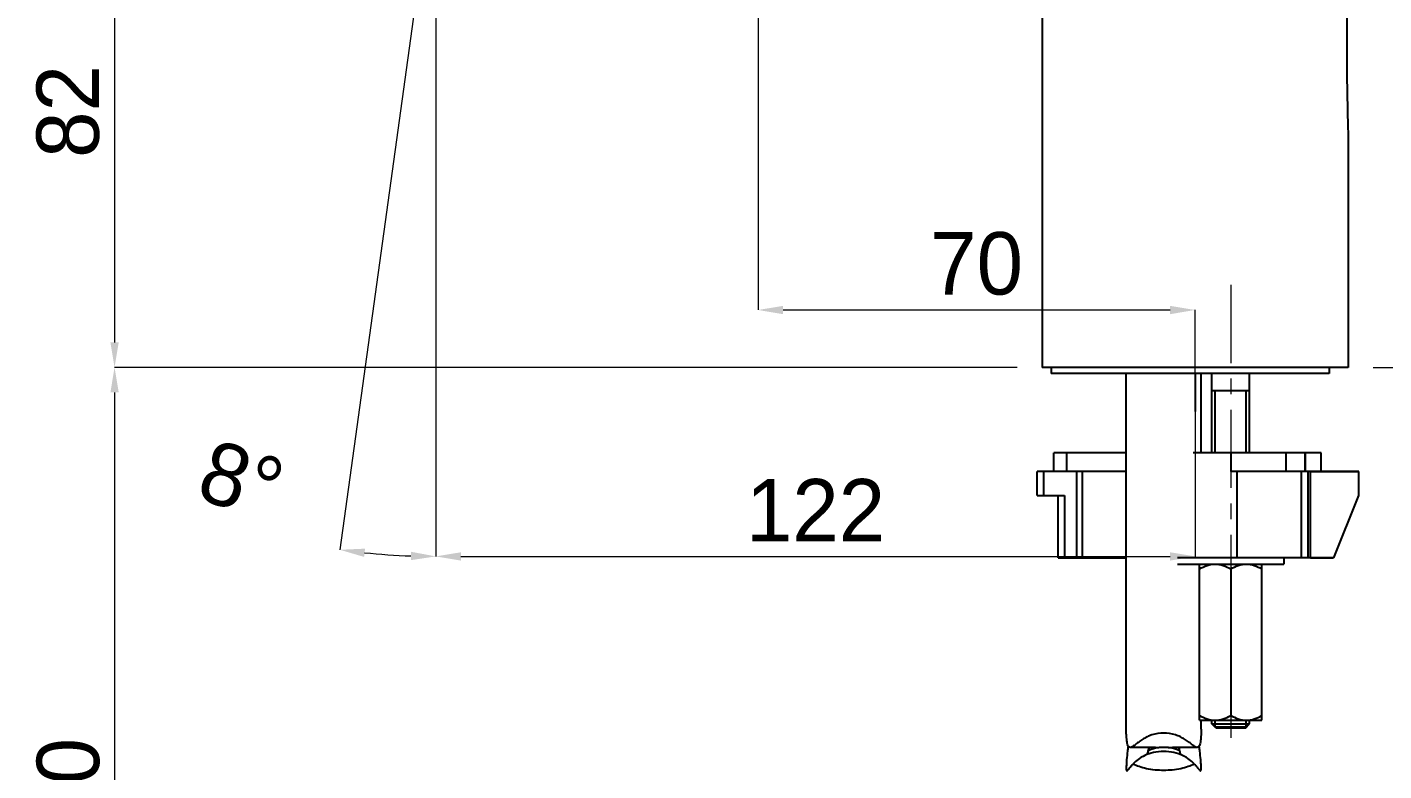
# Model space of a CAD drawing. Extents: x 0 to 1354, y 0 to 992.
# Drawn here: x 622.1 to 839.5, y 234.9 to 354 of the extents above; entities that cross this region are included whole.
import ezdxf

# ---------------------------------------------------------------- set-up
doc = ezdxf.new("R2010")
doc.units = 0
doc.header["$LTSCALE"] = 10
doc.header["$MEASUREMENT"] = 0
doc.header["$PDMODE"] = 3
doc.header["$PDSIZE"] = -10
doc.linetypes.add('CENTER', pattern=[2, 1.25, -0.25, 0.25, -0.25])
doc.layers.get('0').update_dxf_attribs({"linetype": 'CONTINUOUS'})
doc.layers.get('DEFPOINTS').update_dxf_attribs({"linetype": 'CONTINUOUS'})
for name, color, linetype in [('02___PRT_ALL_AXES', 7, 'CONTINUOUS'), ('BODY', 7, 'CONTINUOUS'), ('DEF_LAYER_ASSEM_MEMBER', 7, 'CONTINUOUS')]:
    doc.layers.add(name, color=color, linetype=linetype)
doc.styles.add('Daelim Dimension', font='')
doc.styles.get('Daelim Dimension').set_extended_font_data('나눔고딕')
doc.dimstyles.new('DEFAULT', dxfattribs={"dimscale": 2, "dimtxt": 2, "dimasz": 2, "dimexe": 0, "dimexo": 2, "dimgap": 1, "dimtad": 1, "dimdec": 1, "dimzin": 9, "dimdsep": 46, "dimtxsty": 'Daelim Dimension', "dimcen": 0.5, "dimclrd": 252, "dimclre": 252, "dimclrt": 3, "dimadec": 1, "dimazin": 0, "dimtfac": 1, "dimtdec": 1, "dimtix": 1, "dimtmove": 0, "dimatfit": 3, "dimfxl": 1, "dimtolj": 1, "dimtzin": 1, "dimlwd": 9, "dimlwe": 9, "dimarcsym": 0})

# ---------------------------------------------------------------- blocks, each defined once
blk = doc.blocks.new('*D2')
at = {"color": 5, "lineweight": 9, "ltscale": 0.5, "transparency": 16777216}
for p, q in [((780.72, 299.52), (636.13, 299.52)), ((636.13, 295.52), (636.13, 162.52)), ((786.36, 158.52), (636.13, 158.52))]:
    blk.add_line(p, q, dxfattribs=at)
at = {"color": 5, "ltscale": 0.5, "transparency": 16777216}
for points in [[(635.47, 295.52), (636.8, 295.52), (636.13, 299.52)], [(635.47, 162.52), (636.8, 162.52), (636.13, 158.52)]]:
    blk.add_solid(points, dxfattribs=at)
at = {"layer": 'DEFPOINTS', "color": 0, "ltscale": 0.5, "transparency": 16777216}
for p in [(784.72, 299.52), (636.13, 158.52), (790.36, 158.52)]:
    blk.add_point(p, dxfattribs=at)
at = {"color": 7, "ltscale": 0.5, "transparency": 16777216, "insert": (628.73, 229.02), "char_height": 10, "attachment_point": 5, "rotation": 90, "style": 'Daelim Dimension'}
blk.add_mtext('\\A1;410', dxfattribs=at)
blk = doc.blocks.new('*D3')
at = {"color": 5, "lineweight": 9, "ltscale": 0.5, "transparency": 16777216}
for p, q in [((683.6, 381.49), (636.13, 381.49)), ((636.13, 377.49), (636.13, 303.52)), ((761.39, 299.52), (636.13, 299.52))]:
    blk.add_line(p, q, dxfattribs=at)
at = {"color": 5, "ltscale": 0.5, "transparency": 16777216}
for points in [[(635.47, 377.49), (636.8, 377.49), (636.13, 381.49)], [(635.47, 303.52), (636.8, 303.52), (636.13, 299.52)]]:
    blk.add_solid(points, dxfattribs=at)
at = {"layer": 'DEFPOINTS', "color": 0, "ltscale": 0.5, "transparency": 16777216}
for p in [(687.6, 381.49), (636.13, 299.52), (765.39, 299.52)]:
    blk.add_point(p, dxfattribs=at)
at = {"color": 7, "ltscale": 0.5, "transparency": 16777216, "insert": (628.69, 340.5), "char_height": 10, "attachment_point": 5, "rotation": 90, "style": 'Daelim Dimension'}
blk.add_mtext('\\A1;82', dxfattribs=at)
blk = doc.blocks.new('*D4')
at = {"color": 5, "lineweight": 9, "ltscale": 0.5, "transparency": 16777216}
for p, q in [((687.6, 377.49), (687.6, 269.25)), ((809.22, 294.52), (809.22, 269.25)), ((691.6, 269.25), (805.22, 269.25))]:
    blk.add_line(p, q, dxfattribs=at)
at = {"color": 5, "ltscale": 0.5, "transparency": 16777216}
for points in [[(691.6, 269.91), (691.6, 268.58), (687.6, 269.25)], [(805.22, 269.91), (805.22, 268.58), (809.22, 269.25)]]:
    blk.add_solid(points, dxfattribs=at)
at = {"layer": 'DEFPOINTS', "color": 0, "ltscale": 0.5, "transparency": 16777216}
for p in [(687.6, 381.49), (809.22, 298.52), (809.22, 269.25)]:
    blk.add_point(p, dxfattribs=at)
at = {"color": 7, "ltscale": 0.5, "transparency": 16777216, "insert": (748.41, 276.64), "char_height": 10, "attachment_point": 5, "style": 'Daelim Dimension'}
blk.add_mtext('\\A1;122', dxfattribs=at)
blk = doc.blocks.new('*D5')
at = {"color": 5, "lineweight": 9, "ltscale": 0.5, "transparency": 16777216}
for p, q in [((739.22, 362.92), (739.22, 308.71)), ((743.22, 308.71), (805.22, 308.71)), ((809.22, 292.47), (809.22, 308.71))]:
    blk.add_line(p, q, dxfattribs=at)
at = {"color": 5, "ltscale": 0.5, "transparency": 16777216}
for points in [[(743.22, 309.37), (743.22, 308.04), (739.22, 308.71)], [(805.22, 309.37), (805.22, 308.04), (809.22, 308.71)]]:
    blk.add_solid(points, dxfattribs=at)
at = {"layer": 'DEFPOINTS', "color": 0, "ltscale": 0.5, "transparency": 16777216}
for p in [(739.22, 366.92), (809.22, 308.71), (809.22, 288.47)]:
    blk.add_point(p, dxfattribs=at)
at = {"color": 7, "ltscale": 0.5, "transparency": 16777216, "insert": (774.22, 316.11), "char_height": 10, "attachment_point": 5, "style": 'Daelim Dimension'}
blk.add_mtext('\\A1;70', dxfattribs=at)
blk = doc.blocks.new('*D6')
at = {"color": 5, "lineweight": 9, "ltscale": 0.5, "transparency": 16777216}
for p, q in [((814.52, 476.01), (897.85, 476.01)), ((897.85, 472.01), (897.85, 303.52)), ((837.72, 299.52), (897.85, 299.52))]:
    blk.add_line(p, q, dxfattribs=at)
at = {"color": 5, "ltscale": 0.5, "transparency": 16777216}
for points in [[(897.18, 472.01), (898.51, 472.01), (897.85, 476.01)], [(897.18, 303.52), (898.51, 303.52), (897.85, 299.52)]]:
    blk.add_solid(points, dxfattribs=at)
at = {"layer": 'DEFPOINTS', "color": 0, "ltscale": 0.5, "transparency": 16777216}
for p in [(810.52, 476.01), (833.72, 299.52), (897.85, 299.52)]:
    blk.add_point(p, dxfattribs=at)
at = {"color": 7, "ltscale": 0.5, "transparency": 16777216, "insert": (890.4, 387.76), "char_height": 10, "attachment_point": 5, "rotation": 90, "style": 'Daelim Dimension'}
blk.add_mtext('\\A1;176', dxfattribs=at)
blk = doc.blocks.new('*D7')
at = {"color": 5, "lineweight": 9, "ltscale": 0.5, "transparency": 16777216}
for p, q in [((687.6, 377.44), (687.6, 269.25)), ((686.51, 373.57), (672.21, 270.31))]:
    blk.add_line(p, q, dxfattribs=at)
blk.add_arc((687.6, 381.49), 112.24, 264.1588, 267.9581, dxfattribs=at)
at = {"color": 5, "ltscale": 0.5, "transparency": 16777216}
for points in [[(676.1, 269.17), (676.26, 270.49), (672.21, 270.31)], [(683.62, 269.99), (683.59, 268.65), (687.6, 269.25)]]:
    blk.add_solid(points, dxfattribs=at)
at = {"layer": 'DEFPOINTS', "color": 0, "ltscale": 0.5, "transparency": 16777216}
for p in [(689.94, 398.33), (687.6, 381.54), (687.6, 381.44), (687.06, 377.53), (682.46, 269.37)]:
    blk.add_point(p, dxfattribs=at)
at = {"color": 7, "ltscale": 0.5, "transparency": 16777216, "insert": (656.43, 281.44), "char_height": 10, "attachment_point": 5, "rotation": 342.6932, "style": 'Daelim Dimension'}
blk.add_mtext('\\A1;8%%D', dxfattribs=at)

msp = doc.modelspace()

# ---------------------------------------------------------------- linework, layer by layer
at = {"color": 7, "linetype": 'Continuous'}
for p, q in [((784.72, 392.52), (784.72, 299.52)), ((833.72, 337.05), (833.72, 299.52)), ((786.17, 299.52), (784.72, 299.52)), ((786.17, 299.52), (786.17, 298.52)), ((789.67, 298.52), (786.17, 298.52)), ((830.67, 298.52), (827.16, 298.52)), ((830.67, 299.52), (830.67, 298.52)), ((833.72, 299.52), (830.67, 299.52)), ((829.42, 285.82), (826.92, 285.82)), ((826.92, 282.82), (826.92, 285.82)), ((829.42, 282.82), (829.42, 285.82)), ((829.42, 282.82), (826.92, 282.82)), ((827.71, 282.82), (835.42, 282.82)), ((827.71, 269.02), (827.71, 282.82)), ((835.42, 279.02), (835.42, 282.82)), ((835.38, 279.02), (831.38, 269.02)), ((835.42, 279.02), (835.38, 279.02)), ((827.71, 269.02), (831.38, 269.02))]:
    msp.add_line(p, q, dxfattribs=at)
at = {"layer": '02___PRT_ALL_AXES', "color": 7, "linetype": 'CENTER'}
msp.add_line((809.22, 298.52), (809.22, 292.46), dxfattribs=at)
at = {"layer": 'BODY', "color": 1, "linetype": 'CENTER', "lineweight": 5}
msp.add_line((814.92, 312.72), (814.92, 238.42), dxfattribs=at)
at = {"layer": 'DEF_LAYER_ASSEM_MEMBER', "color": 7, "linetype": 'Continuous'}
for p, q in [((784.72, 392.52), (784.72, 299.52)), ((833.72, 337.05), (833.72, 299.52)), ((833.72, 299.52), (784.72, 299.52)), ((786.17, 299.52), (786.17, 298.52)), ((830.67, 298.52), (786.17, 298.52)), ((798.18, 241.58), (798.18, 298.52)), ((810.18, 285.82), (810.18, 298.52)), ((811.92, 285.82), (811.92, 298.52)), ((817.92, 285.82), (817.92, 298.52)), ((830.67, 299.52), (830.67, 298.52)), ((811.92, 295.82), (817.92, 295.82)), ((786.61, 282.82), (786.61, 285.82)), ((798.18, 285.82), (786.61, 285.82)), ((829.42, 285.82), (808.93, 285.82)), ((826.92, 282.82), (826.92, 285.82)), ((829.42, 282.82), (829.42, 285.82)), ((783.92, 279.02), (783.92, 282.82)), ((798.18, 282.82), (783.92, 282.82)), ((835.42, 282.82), (814.92, 282.82)), ((827.71, 269.02), (827.71, 282.82)), ((835.42, 279.02), (835.42, 282.82)), ((783.92, 279.02), (788.29, 279.02)), ((787.29, 269.02), (787.29, 279.02)), ((835.38, 279.02), (831.38, 269.02)), ((835.42, 279.02), (835.38, 279.02)), ((787.29, 269.02), (798.18, 269.02)), ((831.38, 269.02), (806.42, 269.02)), ((806.42, 268.02), (823.42, 268.02)), ((809.92, 243.02), (809.92, 268.02)), ((819.92, 243.02), (819.92, 268.02)), ((823.42, 269.02), (823.42, 268.02)), ((814.92, 267.24), (814.92, 243.79)), ((809.92, 243.02), (819.92, 243.02)), ((810.18, 241.58), (810.18, 243.02)), ((811.92, 242.42), (811.92, 243.02)), ((811.92, 242.42), (817.92, 242.42)), ((812.52, 241.82), (811.92, 242.42)), ((817.42, 241.92), (812.42, 241.92)), ((812.52, 241.82), (817.32, 241.82)), ((817.32, 241.82), (817.92, 242.42)), ((817.92, 242.42), (817.92, 243.02)), ((802.85, 238.66), (798.81, 238.66)), ((809.56, 238.66), (805.58, 238.66))]:
    msp.add_line(p, q, dxfattribs=at)
at = {"layer": 'DEF_LAYER_ASSEM_MEMBER', "color": 2, "linetype": 'Continuous'}
for p, q in [((812.42, 285.82), (812.42, 295.82)), ((817.42, 285.82), (817.42, 295.82)), ((812.42, 241.92), (812.42, 243.02)), ((817.42, 241.92), (817.42, 243.02))]:
    msp.add_line(p, q, dxfattribs=at)
at = {"layer": 'DEF_LAYER_ASSEM_MEMBER', "color": 9, "linetype": 'Continuous'}
for p, q in [((788.61, 285.82), (788.61, 282.82)), ((814.92, 285.82), (814.92, 282.82)), ((823.8, 282.82), (823.8, 285.82)), ((826.78, 285.82), (826.78, 282.82)), ((784.92, 282.82), (784.92, 279.02)), ((790.26, 269.02), (790.26, 282.82)), ((791.11, 282.82), (791.11, 269.02)), ((815.92, 282.82), (815.92, 269.02)), ((826.28, 269.02), (826.28, 282.82)), ((827.26, 282.82), (827.26, 269.02)), ((788.29, 279.02), (788.29, 269.02))]:
    msp.add_line(p, q, dxfattribs=at)
at = {"layer": 'DEF_LAYER_ASSEM_MEMBER', "color": 7, "linetype": 'Continuous'}
for centre, radius, start, end in [((856.82, 231.33), 58.82, 172.7999, 173.4162), ((855.86, 231.45), 57.85, 172.6026, 172.7987), ((816.52, 234.2), 15.36, 165.3702, 167.5846), ((817.75, 233.88), 16.63, 163.2803, 165.367), ((790.68, 233.88), 16.63, 14.633, 16.7198), ((791.87, 234.19), 15.4, 12.316, 14.6277), ((752.51, 231.45), 57.85, 7.202, 7.397), ((751.62, 231.34), 58.74, 6.5839, 7.201)]:
    msp.add_arc(centre, radius, start, end, dxfattribs=at)
at = {"layer": 'DEF_LAYER_ASSEM_MEMBER', "color": 9, "linetype": 'Continuous'}
for centre, start, end in [((804.06, 232.71), 98.1935, 101.6106), ((804.37, 232.71), 78.3894, 81.8065)]:
    msp.add_arc(centre, 5.95, start, end, dxfattribs=at)
at = {"layer": 'DEF_LAYER_ASSEM_MEMBER', "color": 7, "linetype": 'Continuous'}
for points, start_tangent, end_tangent in [([(833.72, 368.31), (833.57, 360.83), (833.5, 352.62), (833.55, 344.4), (833.72, 337.05)], (-0.024332, -0.999704), (0.031525, -0.999503)), ([(809.92, 267.24), (811.13, 267.8), (811.76, 267.96), (812.42, 268.02)], (0.866025, 0.5), (1, 0)), ([(812.42, 268.02), (813.07, 267.96), (813.7, 267.8), (814.92, 267.24)], (1, 0), (0.866025, -0.5)), ([(814.92, 267.24), (816.13, 267.8), (816.76, 267.96), (817.42, 268.02)], (0.866025, 0.5), (1, 0)), ([(817.42, 268.02), (818.07, 267.96), (818.7, 267.8), (819.92, 267.24)], (1, 0), (0.866025, -0.5)), ([(809.92, 243.79), (811.13, 243.23), (811.76, 243.07), (812.42, 243.02)], (0.866025, -0.5), (1, 0)), ([(812.42, 243.02), (813.07, 243.07), (813.7, 243.23), (814.92, 243.79)], (1, 0), (0.866025, 0.5)), ([(814.92, 243.79), (816.13, 243.23), (816.76, 243.07), (817.42, 243.02)], (0.866025, -0.5), (1, 0)), ([(817.42, 243.02), (818.07, 243.07), (818.7, 243.23), (819.92, 243.79)], (1, 0), (0.866025, 0.5)), ([(798.81, 238.66), (798.62, 238.73), (798.54, 238.82), (798.46, 238.96), (798.35, 239.32), (798.28, 239.74), (798.2, 240.65), (798.18, 241.58)], (-1, 0.000784), (0.00033, 1)), ([(810.18, 241.58), (810.16, 240.64), (810.09, 239.74), (810.01, 239.31), (809.9, 238.95), (809.74, 238.73), (809.56, 238.66)], (0.00022, -1), (-1, -0.000275)), ([(804.18, 240.96), (802.31, 240.67), (801.52, 240.35), (800.83, 239.97), (800.23, 239.57), (799.71, 239.17), (799.24, 238.83), (799.02, 238.71), (798.81, 238.66)], (-1, 0), (-1, 0.000784)), ([(809.56, 238.66), (809.35, 238.71), (809.13, 238.83), (808.66, 239.17), (808.14, 239.57), (807.54, 239.97), (806.85, 240.35), (806.06, 240.66), (804.18, 240.96)], (-1, -0.000275), (-1, 0)), ([(798.39, 238.08), (798.25, 236.68), (798.21, 235.99), (798.18, 235.36)], (-0.114679, -0.993403), (-0.00012, -1)), ([(809.07, 236.01), (808.28, 236.73), (807.22, 237.37), (805.83, 237.83), (804.18, 238), (802.54, 237.83), (801.15, 237.37), (800.08, 236.73), (799.29, 236.01)], (-0.684012, 0.729471), (-0.684012, -0.729471)), ([(802.85, 238.66), (803.51, 238.68), (804.22, 238.7), (804.92, 238.68), (805.58, 238.66)], (1, 0.000052), (0.999999, -0.001542)), ([(810.18, 235.36), (810.16, 235.99), (810.11, 236.68), (809.97, 238.08)], (-0.000344, 1), (-0.114679, 0.993403)), ([(798.18, 235.36), (798.19, 235.15), (798.21, 235.01), (798.28, 234.91)], (-0.00012, -1), (1, -0.000857)), ([(798.28, 234.91), (798.36, 234.95), (798.46, 235.04), (798.57, 235.17), (798.69, 235.32), (798.97, 235.65), (799.29, 236.01)], (1, -0.000857), (0.684012, 0.729471)), ([(809.07, 236.01), (809.4, 235.65), (809.67, 235.32), (809.8, 235.17), (809.91, 235.04), (810, 234.95), (810.08, 234.91)], (0.684012, -0.729471), (1, 0.000715)), ([(810.08, 234.91), (810.16, 235.01), (810.18, 235.16), (810.18, 235.36)], (1, 0.000715), (-0.000344, 1))]:
    msp.add_spline(points, degree=3, dxfattribs=dict(at, start_tangent=start_tangent, end_tangent=end_tangent))
at = {"layer": 'DEF_LAYER_ASSEM_MEMBER', "color": 9, "linetype": 'Continuous'}
for points, start_tangent, end_tangent in [([(802.87, 238.53), (802.19, 238.34), (801.66, 238.08)], (-0.979415, -0.201856), (-0.832385, -0.554198)), ([(805.22, 238.59), (804.72, 238.64), (803.21, 238.59)], (-0.989707, 0.143108), (-0.989707, -0.143108)), ([(806.77, 238.08), (806.25, 238.34), (805.56, 238.53)], (-0.832385, 0.554198), (-0.979415, 0.201856)), ([(804.18, 234.98), (801.43, 235.25), (800.25, 235.58), (799.29, 236.01)], (-1, 0), (-0.866601, 0.499002)), ([(809.07, 236.01), (808.12, 235.58), (806.94, 235.25), (804.18, 234.98)], (-0.866601, -0.499002), (-1, 0))]:
    msp.add_spline(points, degree=3, dxfattribs=dict(at, start_tangent=start_tangent, end_tangent=end_tangent))

# ---------------------------------------------------------------- dimensions: what is measured, and where the dimension line sits
at = {"color": 5, "ltscale": 0.5}
for base, p1, p2, picture, middle in [((897.85, 299.52), (810.52, 476.01), (833.72, 299.52), '*D6', (890.4, 387.76)), ((636.13, 299.52), (687.6, 381.49), (765.39, 299.52), '*D3', (628.69, 340.5))]:
    dim = msp.add_linear_dim(base=base, p1=p1, p2=p2, angle=90, dimstyle='DEFAULT', override={"dimtxt": 5, "dimdec": 0, "dimclrd": 5, "dimclre": 5, "dimclrt": 7}, dxfattribs=at)
    dim.commit()
    dim.dimension.update_dxf_attribs({"geometry": picture, "text_midpoint": middle})
dim = msp.add_angular_dim_2l(base=(682.46, 269.37), line1=((687.06, 377.53), (689.94, 398.33)), line2=((687.6, 381.54), (687.6, 381.44)), text='8%%D', dimstyle='DEFAULT', override={"dimtxt": 5, "dimdec": 0, "dimclrd": 5, "dimclre": 5, "dimclrt": 7}, dxfattribs=at)
dim.commit()
dim.dimension.update_dxf_attribs({"geometry": '*D7', "text_midpoint": (654.21, 274.33), "dimtype": 162})
for base, p1, p2, picture, middle in [((809.22, 269.25), (687.6, 381.49), (809.22, 298.52), '*D4', (748.41, 276.64)), ((809.22, 308.71), (739.22, 366.92), (809.22, 288.47), '*D5', (774.22, 316.11))]:
    dim = msp.add_linear_dim(base=base, p1=p1, p2=p2, dimstyle='DEFAULT', override={"dimtxt": 5, "dimdec": 0, "dimclrd": 5, "dimclre": 5, "dimclrt": 7}, dxfattribs=at)
    dim.commit()
    dim.dimension.update_dxf_attribs({"geometry": picture, "text_midpoint": middle})
dim = msp.add_linear_dim(base=(636.13, 158.52), p1=(784.72, 299.52), p2=(790.36, 158.52), angle=90, text='410', dimstyle='DEFAULT', override={"dimtxt": 5, "dimdec": 0, "dimclrd": 5, "dimclre": 5, "dimclrt": 7}, dxfattribs=at)
dim.commit()
dim.dimension.update_dxf_attribs({"geometry": '*D2', "text_midpoint": (636.13, 229.02), "dimtype": 160})

doc.saveas('drawing.dxf')
